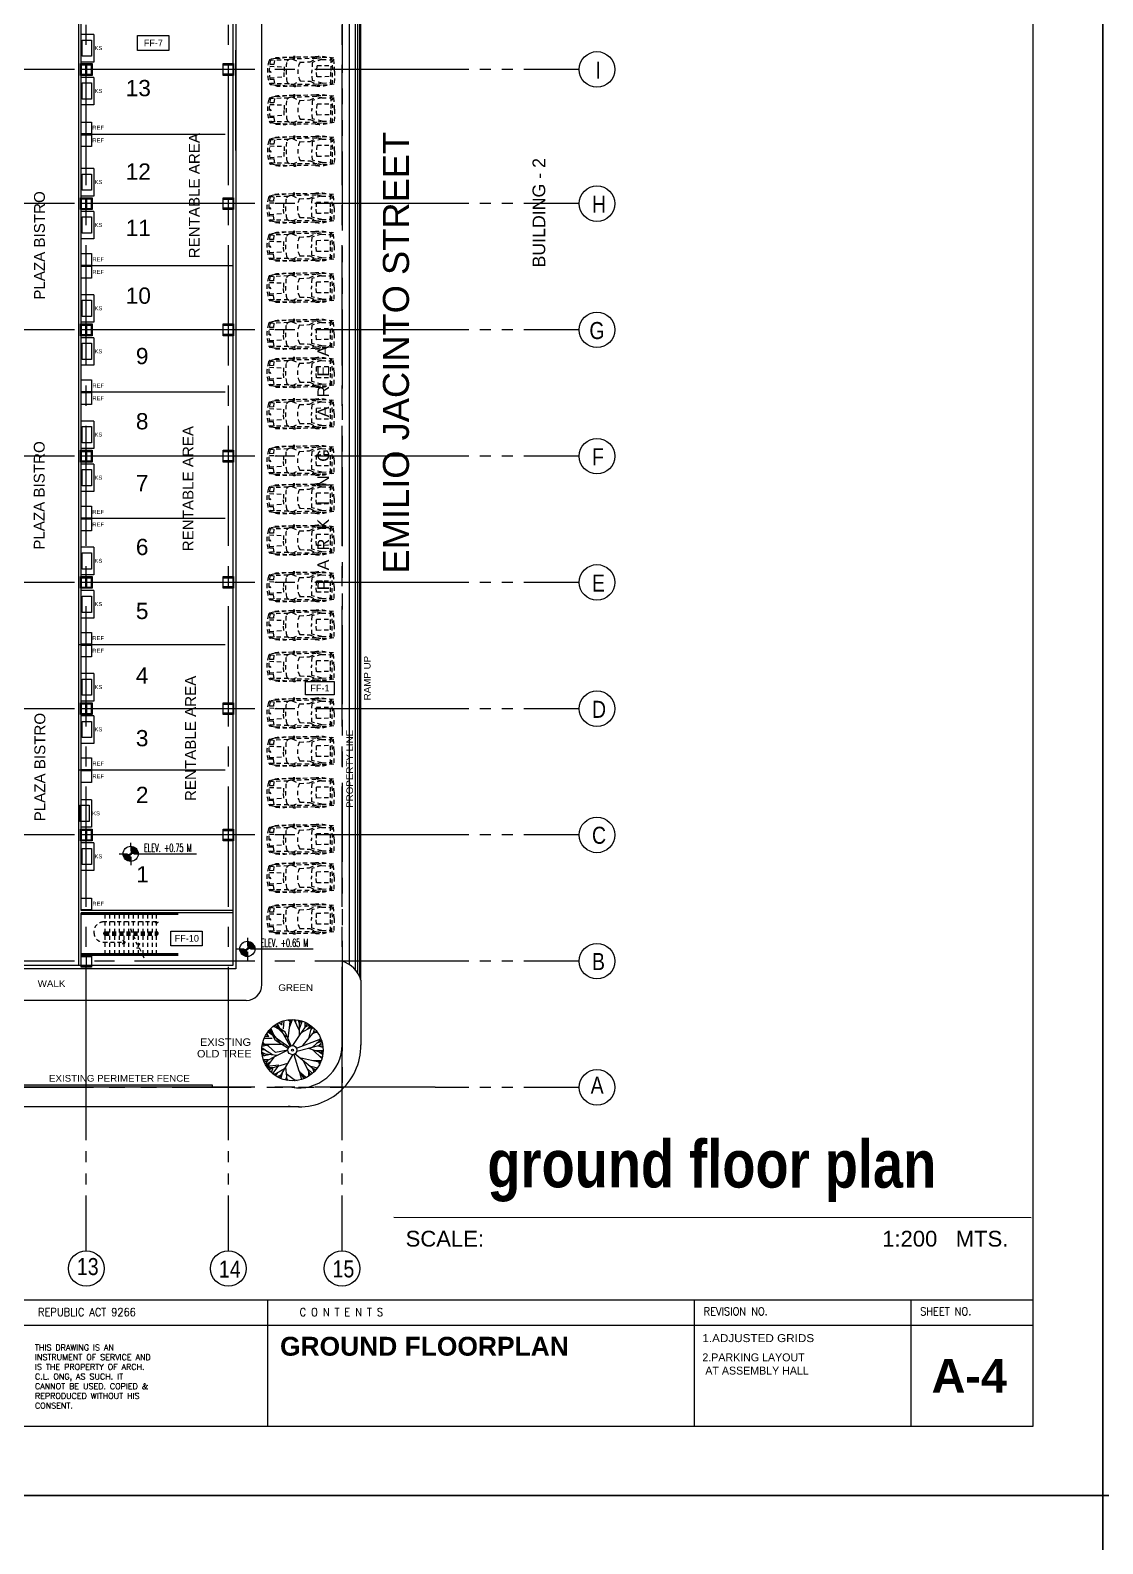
# Model space of a CAD drawing. Header units: millimetres. Extents: x 2148 to 2681, y 758 to 986.
# Drawn here: x 2342.67 to 2376.65, y 908.51 to 956.46 of the extents above; entities that cross this region are included whole.
import ezdxf
from ezdxf.enums import TextEntityAlignment as Align

# ---------------------------------------------------------------- set-up
doc = ezdxf.new("R2010")
doc.units = ezdxf.units.MM
for name, pattern in [('$0$HIDDEN', [0.375, 0.25, -0.125]), ('CENTER2', [28.575, 19.05, -3.175, 3.175, -3.175]), ('HIDDEN', [0.375, 0.25, -0.125]), ('PHANTOM2', [1.25, 0.625, -0.125, 0.125, -0.125, 0.125, -0.125]), ('PHANTOMX2', [5, 2.5, -0.5, 0.5, -0.5, 0.5, -0.5])]:
    doc.linetypes.add(name, pattern=pattern)
for name, color, linetype in [('3TX-TITLE', 3, 'Continuous'), ('4CO', 4, 'Continuous'), ('cladding', 2, 'Continuous'), ('COL-EX', 2, 'Continuous'), ('COL-IN', 2, 'Continuous'), ('COLUMN', 7, 'Continuous'), ('D', 1, 'Continuous'), ('DIM', 20, 'Continuous'), ('DR', 7, 'Continuous'), ('ELAYOUT', 4, 'Continuous'), ('grid', 241, 'PHANTOMX2'), ('HATCH', 8, 'Continuous'), ('Layer1', 5, 'Continuous'), ('p-boarder', 2, 'Continuous'), ('QUOTE', 2, 'Continuous'), ('S_GRID LINES', 252, 'Continuous'), ('TEXT', 6, 'Continuous'), ('TITLE', 3, 'Continuous'), ('wall', 4, 'Continuous')]:
    doc.layers.add(name, color=color, linetype=linetype)
doc.styles.add('100', font='SIMPLEX.shx', dxfattribs={"height": 0.25})
doc.styles.add('ARIAL', font='arial.ttf')
doc.styles.add('ARIALNW', font='ARIALN.TTF')
doc.styles.add('MMTX$0$ESMX$0$X-OPTA1D', font='x-opta1d')
doc.styles.add('ROMANT', font='romant__.ttf')
doc.styles.add('SANSSERIFBOLD', font='SASB____.pfb', dxfattribs={"height": 0.6})
doc.styles.add('SMOOTHER', font='simplex_.ttf')
doc.styles.add('SWISS', font='swissl.ttf')

# ---------------------------------------------------------------- blocks, each defined once
blk = doc.blocks.new('CAR-PL4')
at = {"layer": 'DR', "color": 8, "linetype": 'HIDDEN'}
for p, q in [((-1.127, -1.001), (-1.074, -0.615)), ((-1.106, -0.352), (-1.073, -0.343)), ((-1.084, -0.357), (-1.024, -0.06)), ((-1.074, -0.615), (-1.084, -0.357)), ((-0.972, -0.074), (-1.039, -0.108)), ((-0.991, -1.103), (-0.972, -0.074)), ((-0.973, -0.292), (-0.73, -0.253)), ((-0.73, -0.253), (-0.73, -0.034)), ((-0.637, -0.02), (-0.591, -0.835)), ((-0.591, -0.835), (-0.295, -0.833)), ((-0.34, -0.081), (-0.31, -0.024)), ((-0.307, -0.073), (-0.34, -0.081)), ((-0.019, -0.835), (-0.316, -0.833)), ((-0.303, -0.073), (-0.271, -0.081)), ((-0.271, -0.081), (-0.301, -0.024)), ((0.027, -0.02), (-0.019, -0.835)), ((0.12, -0.253), (0.119, -0.034)), ((0.362, -0.292), (0.12, -0.253)), ((0.361, -0.074), (0.428, -0.108)), ((0.381, -1.103), (0.361, -0.074)), ((0.473, -0.357), (0.413, -0.06)), ((0.495, -0.352), (0.462, -0.343)), ((0.463, -0.615), (0.473, -0.357)), ((0.516, -1.001), (0.463, -0.615)), ((-1.174, -1.393), (-1.024, -1.365)), ((-1.174, -1.485), (-1.174, -1.393)), ((-0.999, -1.426), (-1.174, -1.485)), ((-1.133, -1.81), (-1.13, -1.47)), ((-1.13, -1.385), (-1.127, -1.001)), ((-1.047, -2.715), (-1.033, -1.437)), ((-1.032, -1.366), (-1.03, -1.221)), ((-1.032, -1.337), (-0.843, -1.75)), ((0.421, -1.337), (0.232, -1.75)), ((0.388, -1.426), (0.563, -1.485)), ((0.563, -1.393), (0.414, -1.365)), ((0.421, -1.366), (0.42, -1.221)), ((0.436, -2.715), (0.422, -1.437)), ((0.519, -1.385), (0.516, -1.001)), ((0.522, -1.81), (0.52, -1.47)), ((0.563, -1.485), (0.563, -1.393)), ((-1.128, -2.637), (-1.133, -1.81)), ((-0.863, -2.33), (-1.041, -2.697)), ((-0.98, -3.015), (-0.828, -2.453)), ((-0.843, -1.75), (-0.863, -2.33)), ((-0.828, -2.453), (-0.302, -2.428)), ((0.217, -2.453), (-0.309, -2.428)), ((0.369, -3.015), (0.217, -2.453)), ((0.232, -1.75), (0.252, -2.33)), ((0.252, -2.33), (0.43, -2.697)), ((0.517, -2.637), (0.522, -1.81)), ((-1.094, -2.961), (-1.128, -2.637)), ((-1.102, -3.289), (-1.094, -2.961)), ((-1.059, -3.702), (-1.102, -3.289)), ((-0.98, -3.015), (-1.047, -2.715)), ((-0.98, -3.015), (-0.962, -3.514)), ((-0.618, -2.711), (-0.304, -2.7)), ((-0.616, -3.41), (-0.618, -2.711)), ((0.007, -2.711), (-0.306, -2.7)), ((0.005, -3.41), (0.007, -2.711)), ((0.369, -3.015), (0.351, -3.514)), ((0.369, -3.015), (0.436, -2.715)), ((0.448, -3.702), (0.491, -3.289)), ((0.483, -2.961), (0.517, -2.637)), ((0.491, -3.289), (0.483, -2.961)), ((-1.076, -3.594), (-0.301, -3.614)), ((-1.074, -3.597), (-1.032, -3.514)), ((-0.304, -3.733), (-1.059, -3.702)), ((-1.032, -3.514), (-0.302, -3.514)), ((0.465, -3.594), (-0.31, -3.614)), ((0.421, -3.514), (-0.309, -3.514)), ((-0.307, -3.733), (0.448, -3.702)), ((0.463, -3.597), (0.421, -3.514))]:
    blk.add_line(p, q, dxfattribs=at)
for centre, radius, start, end in [((-0.926, -0.08), 0.1, 99.10822, 168.69255), ((-0.305, -2.397), 2.416, 73.98812, 106.01188), ((-0.305, -1.881), 2.004, 71.47438, 108.52562), ((0.315, -0.08), 0.1, 11.30745, 80.89178), ((4.35, -0.819), 5.477, 175.08051, 181.8902), ((-4.96, -0.819), 5.477, 358.1098, 4.91949), ((-0.772, -1.237), 0.259, 103.92802, 176.49031), ((-0.305, -2.814), 1.192, 63.37543, 116.62457), ((-0.305, -4.704), 3.756, 81.90768, 98.09232), ((0.161, -1.237), 0.259, 3.50969, 76.07198), ((0.437, -2.887), 1.591, 170.80545, 194.64198), ((-1.048, -2.887), 1.591, 345.35802, 9.19455)]:
    blk.add_arc(centre, radius, start, end, dxfattribs=at)
blk = doc.blocks.new('A$C1DB67A09')
at = {"layer": 'D', "ltscale": 0.5}
blk.add_line((102.807, -77.28, 0), (102.807, -81.28, 0), dxfattribs=at)
at = {"layer": 'Defpoints', "ltscale": 0.5, "elevation": 0}
blk.add_lwpolyline([(7.292, -83.48), (108.892, -83.48), (108.892, -7.28), (7.292, -7.28)], close=True, dxfattribs=at)
at = {"layer": 'p-boarder', "ltscale": 0.5}
for p, q in [((82.433, -77.28, 0), (82.433, -81.28, 0)), ((95.948, -77.28, 0), (95.948, -81.28, 0)), ((65.105, -78.08, 0), (106.692, -78.08, 0))]:
    blk.add_line(p, q, dxfattribs=at)
at = {"layer": 'wall', "color": 16, "linetype": 'ByBlock', "ltscale": 1.5}
blk.add_line((9.492, -77.28, 0), (106.692, -77.28, 0), dxfattribs=at)
at = {"layer": 'wall', "color": 16, "linetype": 'ByBlock', "ltscale": 1.5, "elevation": 0}
blk.add_lwpolyline([(9.492, -81.28), (106.692, -81.28), (106.692, -9.48), (9.492, -9.48)], close=True, dxfattribs=at)
at = {"layer": 'TITLE', "style": 'SMOOTHER', "width": 0.9}
for s, p in [('REPUBLIC ACT 9266', (76.712, -77.667, 0)), ('C O N T E N T S', (84.77, -77.667, 0))]:
    blk.add_text(s, height=0.25344, dxfattribs=at).set_placement(p, align=Align.MIDDLE)
for s, height, p in [('REVISION NO.', 0.25344, (96.248, -77.769, 0)), ('SHEET NO.', 0.2534, (103.106, -77.769, 0))]:
    blk.add_text(s, height=height, dxfattribs=at).set_placement(p)
at = {"layer": 'TITLE', "insert": (75.065, -78.697, 0), "char_height": 0.184, "width": 4.10204, "attachment_point": 1, "style": 'SMOOTHER'}
blk.add_mtext('THIS DRAWING IS AN INSTRUMENT OF SERVICE AND IS THE PROPERTY OF ARCH. C.L. ONG, AS SUCH. IT CANNOT BE USED. COPIED & REPRODUCED WITHOUT HIS CONSENT.', dxfattribs=at)

msp = doc.modelspace()

# ---------------------------------------------------------------- hatches: boundary and pattern name
at = {"layer": 'COLUMN', "lineweight": -3, "ltscale": 0.05}
msp.add_hatch(color=2, dxfattribs=at).paths.add_polyline_path([(2348.4389769, 922.9776771), (2292.1726379, 922.9776771), (2292.1726379, 923.0526771), (2348.4389769, 923.0526771)])
at = {"layer": 'Layer1'}
for points in [[(2345.8541175, 930.1275176), (2345.8543548, 930.3683236), (2345.6141088, 930.3680363, 0.4142135624)], [(2345.8546275, 930.6080451), (2345.8543725, 930.3677813), (2346.0946362, 930.3675264, 0.4142135624)], [(2349.5507009, 927.1177985), (2349.5509381, 927.3586045), (2349.3106922, 927.3583172, 0.4142135624)], [(2349.5512109, 927.5983259), (2349.5509559, 927.3580622), (2349.7912196, 927.3578072, 0.4142135624)]]:
    msp.add_hatch(color=32, dxfattribs=at).paths.add_polyline_path(points)

# ---------------------------------------------------------------- linework, layer by layer
at = {"ltscale": 0.05}
msp.add_line((2353.1496173, 926.3673628), (2353.1496173, 961.5147097, 0), dxfattribs=at)
at = {"ltscale": 0.5}
for p, q in [((2347.3544157, 928.4971843, 0), (2344.2839505, 928.4971843, 0)), ((2347.3544157, 928.4721843, 0), (2344.2839507, 928.4721843, 0)), ((2347.3544157, 928.4471843, 0), (2344.283951, 928.4471843, 0)), ((2347.3544157, 927.1989047, 0), (2344.2839648, 927.1989047, 0)), ((2347.3544157, 927.1739047, 0), (2344.283965, 927.1739047, 0)), ((2347.3544157, 927.1489047, 0), (2344.2839653, 927.1489047, 0))]:
    msp.add_line(p, q, dxfattribs=at)
msp.add_line((2354.1957606, 918.8585597, 0), (2374.3839304, 918.8456507, 0))
at = {"ltscale": 0.5, "elevation": 0}
for points in [[(2346.0708849, 956.2914633), (2347.0632596, 956.2914633), (2347.0632596, 955.8217283), (2346.0708849, 955.8217283)], [(2347.1306425, 927.9235523), (2348.1230172, 927.9235523), (2348.1230172, 927.4538173), (2347.1306425, 927.4538173)]]:
    msp.add_lwpolyline(points, close=True, dxfattribs=at)
at = {"ltscale": 0.5}
msp.add_lwpolyline([(2351.3941613, 935.8341419), (2352.2963202, 935.8341419), (2352.2963202, 935.40711), (2351.3941613, 935.40711)], close=True, dxfattribs=at)
for centre in [(2360.6267985, 955.2203176, 0), (2360.6267985, 950.969311, 0), (2360.6267985, 946.969311, 0), (2360.6267985, 942.969311, 0), (2360.6267985, 938.969311, 0), (2360.6267985, 934.969311, 0), (2360.6267985, 930.969311, 0), (2360.6267985, 926.969311, 0), (2360.6267985, 922.9716771, 0), (2344.4489709, 917.2352149, 0), (2348.9489709, 917.2352149, 0), (2352.5496173, 917.2352149, 0)]:
    msp.add_circle(centre, 0.5634965)
at = {"layer": '3TX-TITLE', "linetype": 'PHANTOM2', "ltscale": 4}
msp.add_line((2352.5496173, 982.6150017, 0), (2352.5496173, 922.9776771, 0), dxfattribs=at)
at = {"layer": '3TX-TITLE', "linetype": 'PHANTOM2', "ltscale": 4, "elevation": 0}
msp.add_lwpolyline([(2292.1726379, 922.9776771), (2352.5496173, 922.9776771)], dxfattribs=at)
msp.add_lwpolyline([(2292.1726379, 922.9776771), (2352.5496173, 922.9776771)], dxfattribs=at)
at = {"layer": 'cladding', "elevation": 0}
for points in [[(2344.2614709, 955.406811), (2344.6364709, 955.406811), (2344.6364709, 955.031811), (2344.2614709, 955.031811)], [(2348.7864709, 955.406811), (2349.1114709, 955.406811), (2349.1114709, 955.031811), (2348.7864709, 955.031811)], [(2344.2614709, 951.156811), (2344.6364709, 951.156811), (2344.6364709, 950.781811), (2344.2614709, 950.781811)], [(2348.7864709, 951.156811), (2349.1114709, 951.156811), (2349.1114709, 950.781811), (2348.7864709, 950.781811)], [(2344.2614709, 947.156811), (2344.6364709, 947.156811), (2344.6364709, 946.781811), (2344.2614709, 946.781811)], [(2348.7864709, 947.156811), (2349.1114709, 947.156811), (2349.1114709, 946.781811), (2348.7864709, 946.781811)], [(2344.2614709, 943.156811), (2344.6364709, 943.156811), (2344.6364709, 942.781811), (2344.2614709, 942.781811)], [(2348.7864709, 943.156811), (2349.1114709, 943.156811), (2349.1114709, 942.781811), (2348.7864709, 942.781811)], [(2344.2614709, 939.156811), (2344.6364709, 939.156811), (2344.6364709, 938.781811), (2344.2614709, 938.781811)], [(2348.7864709, 939.156811), (2349.1114709, 939.156811), (2349.1114709, 938.781811), (2348.7864709, 938.781811)], [(2344.2614709, 935.156811), (2344.6364709, 935.156811), (2344.6364709, 934.781811), (2344.2614709, 934.781811)], [(2348.7864709, 935.156811), (2349.1114709, 935.156811), (2349.1114709, 934.781811), (2348.7864709, 934.781811)], [(2344.2614709, 931.156811), (2344.6364709, 931.156811), (2344.6364709, 930.781811), (2344.2614709, 930.781811)], [(2348.7864709, 931.156811), (2349.1114709, 931.156811), (2349.1114709, 930.781811), (2348.7864709, 930.781811)], [(2344.2864709, 927.156811), (2344.6114709, 927.156811), (2344.6114709, 926.781811), (2344.2864709, 926.781811)]]:
    msp.add_lwpolyline(points, close=True, dxfattribs=at)
at = {"layer": 'COL-EX', "elevation": 0}
for points in [[(2348.9564709, 955.364311), (2349.0989709, 955.364311), (2349.0989709, 955.394311), (2348.7989709, 955.394311), (2348.7989709, 955.364311), (2348.9414709, 955.364311), (2348.9414709, 955.074311), (2348.7989709, 955.074311), (2348.7989709, 955.044311), (2349.0989709, 955.044311), (2349.0989709, 955.074311), (2348.9564709, 955.074311)], [(2348.9564709, 951.114311), (2349.0989709, 951.114311), (2349.0989709, 951.144311), (2348.7989709, 951.144311), (2348.7989709, 951.114311), (2348.9414709, 951.114311), (2348.9414709, 950.824311), (2348.7989709, 950.824311), (2348.7989709, 950.794311), (2349.0989709, 950.794311), (2349.0989709, 950.824311), (2348.9564709, 950.824311)], [(2348.9564709, 947.114311), (2349.0989709, 947.114311), (2349.0989709, 947.144311), (2348.7989709, 947.144311), (2348.7989709, 947.114311), (2348.9414709, 947.114311), (2348.9414709, 946.824311), (2348.7989709, 946.824311), (2348.7989709, 946.794311), (2349.0989709, 946.794311), (2349.0989709, 946.824311), (2348.9564709, 946.824311)], [(2348.9564709, 943.114311), (2349.0989709, 943.114311), (2349.0989709, 943.144311), (2348.7989709, 943.144311), (2348.7989709, 943.114311), (2348.9414709, 943.114311), (2348.9414709, 942.824311), (2348.7989709, 942.824311), (2348.7989709, 942.794311), (2349.0989709, 942.794311), (2349.0989709, 942.824311), (2348.9564709, 942.824311)], [(2348.9564709, 939.114311), (2349.0989709, 939.114311), (2349.0989709, 939.144311), (2348.7989709, 939.144311), (2348.7989709, 939.114311), (2348.9414709, 939.114311), (2348.9414709, 938.824311), (2348.7989709, 938.824311), (2348.7989709, 938.794311), (2349.0989709, 938.794311), (2349.0989709, 938.824311), (2348.9564709, 938.824311)], [(2348.9564709, 935.114311), (2349.0989709, 935.114311), (2349.0989709, 935.144311), (2348.7989709, 935.144311), (2348.7989709, 935.114311), (2348.9414709, 935.114311), (2348.9414709, 934.824311), (2348.7989709, 934.824311), (2348.7989709, 934.794311), (2349.0989709, 934.794311), (2349.0989709, 934.824311), (2348.9564709, 934.824311)], [(2348.9564709, 931.114311), (2349.0989709, 931.114311), (2349.0989709, 931.144311), (2348.7989709, 931.144311), (2348.7989709, 931.114311), (2348.9414709, 931.114311), (2348.9414709, 930.824311), (2348.7989709, 930.824311), (2348.7989709, 930.794311), (2349.0989709, 930.794311), (2349.0989709, 930.824311), (2348.9564709, 930.824311)], [(2344.4564709, 927.114311), (2344.5989709, 927.114311), (2344.5989709, 927.144311), (2344.2989709, 927.144311), (2344.2989709, 927.114311), (2344.4414709, 927.114311), (2344.4414709, 926.824311), (2344.2989709, 926.824311), (2344.2989709, 926.794311), (2344.5989709, 926.794311), (2344.5989709, 926.824311), (2344.4564709, 926.824311)]]:
    msp.add_lwpolyline(points, close=True, dxfattribs=at)
at = {"layer": 'COL-IN'}
for p, q in [((2344.2739709, 955.394311), (2344.6239709, 955.394311)), ((2344.2739709, 955.044311), (2344.2739709, 955.394311)), ((2344.2739709, 955.369311), (2344.6239709, 955.369311)), ((2344.2989709, 955.069311), (2344.2989709, 955.369311)), ((2344.4364709, 955.069311), (2344.4364709, 955.369311)), ((2344.4614709, 955.069311), (2344.4614709, 955.369311)), ((2344.5989709, 955.369311), (2344.5989709, 955.069311)), ((2344.6239709, 955.394311), (2344.6239709, 955.044311)), ((2344.2739709, 955.069311), (2344.6239709, 955.069311)), ((2344.6239709, 955.044311), (2344.2739709, 955.044311)), ((2344.2739709, 951.144311), (2344.6239709, 951.144311)), ((2344.2739709, 950.794311), (2344.2739709, 951.144311)), ((2344.2739709, 951.119311), (2344.6239709, 951.119311)), ((2344.2739709, 950.819311), (2344.6239709, 950.819311)), ((2344.6239709, 950.794311), (2344.2739709, 950.794311)), ((2344.2989709, 950.819311), (2344.2989709, 951.119311)), ((2344.4364709, 950.819311), (2344.4364709, 951.119311)), ((2344.4614709, 950.819311), (2344.4614709, 951.119311)), ((2344.5989709, 951.119311), (2344.5989709, 950.819311)), ((2344.6239709, 951.144311), (2344.6239709, 950.794311)), ((2344.2739709, 947.144311), (2344.6239709, 947.144311)), ((2344.2739709, 946.794311), (2344.2739709, 947.144311)), ((2344.2739709, 947.119311), (2344.6239709, 947.119311)), ((2344.2989709, 946.819311), (2344.2989709, 947.119311)), ((2344.4364709, 946.819311), (2344.4364709, 947.119311)), ((2344.4614709, 946.819311), (2344.4614709, 947.119311)), ((2344.5989709, 947.119311), (2344.5989709, 946.819311)), ((2344.6239709, 947.144311), (2344.6239709, 946.794311)), ((2344.2739709, 946.819311), (2344.6239709, 946.819311)), ((2344.6239709, 946.794311), (2344.2739709, 946.794311)), ((2344.2739709, 943.144311), (2344.6239709, 943.144311)), ((2344.2739709, 942.794311), (2344.2739709, 943.144311)), ((2344.2739709, 943.119311), (2344.6239709, 943.119311)), ((2344.2989709, 942.819311), (2344.2989709, 943.119311)), ((2344.4364709, 942.819311), (2344.4364709, 943.119311)), ((2344.4614709, 942.819311), (2344.4614709, 943.119311)), ((2344.5989709, 943.119311), (2344.5989709, 942.819311)), ((2344.6239709, 943.144311), (2344.6239709, 942.794311)), ((2344.2739709, 942.819311), (2344.6239709, 942.819311)), ((2344.6239709, 942.794311), (2344.2739709, 942.794311)), ((2344.2739709, 939.144311), (2344.6239709, 939.144311)), ((2344.2739709, 938.794311), (2344.2739709, 939.144311)), ((2344.2739709, 939.119311), (2344.6239709, 939.119311)), ((2344.2739709, 938.819311), (2344.6239709, 938.819311)), ((2344.6239709, 938.794311), (2344.2739709, 938.794311)), ((2344.2989709, 938.819311), (2344.2989709, 939.119311)), ((2344.4364709, 938.819311), (2344.4364709, 939.119311)), ((2344.4614709, 938.819311), (2344.4614709, 939.119311)), ((2344.5989709, 939.119311), (2344.5989709, 938.819311)), ((2344.6239709, 939.144311), (2344.6239709, 938.794311)), ((2344.2739709, 935.144311), (2344.6239709, 935.144311)), ((2344.2739709, 934.794311), (2344.2739709, 935.144311)), ((2344.2739709, 935.119311), (2344.6239709, 935.119311)), ((2344.2989709, 934.819311), (2344.2989709, 935.119311)), ((2344.4364709, 934.819311), (2344.4364709, 935.119311)), ((2344.4614709, 934.819311), (2344.4614709, 935.119311)), ((2344.5989709, 935.119311), (2344.5989709, 934.819311)), ((2344.6239709, 935.144311), (2344.6239709, 934.794311)), ((2344.2739709, 934.819311), (2344.6239709, 934.819311)), ((2344.6239709, 934.794311), (2344.2739709, 934.794311)), ((2344.2739709, 931.144311), (2344.6239709, 931.144311)), ((2344.2739709, 930.794311), (2344.2739709, 931.144311)), ((2344.2739709, 931.119311), (2344.6239709, 931.119311)), ((2344.2989709, 930.819311), (2344.2989709, 931.119311)), ((2344.4364709, 930.819311), (2344.4364709, 931.119311)), ((2344.4614709, 930.819311), (2344.4614709, 931.119311)), ((2344.5989709, 931.119311), (2344.5989709, 930.819311)), ((2344.6239709, 931.144311), (2344.6239709, 930.794311)), ((2344.2739709, 930.819311), (2344.6239709, 930.819311)), ((2344.6239709, 930.794311), (2344.2739709, 930.794311))]:
    msp.add_line(p, q, dxfattribs=at)
at = {"layer": 'COLUMN', "color": 2, "lineweight": -3, "ltscale": 0.05}
msp.add_lwpolyline([(2348.4389769, 922.9776771), (2292.1726379, 922.9776771), (2292.1726379, 923.0526771), (2348.4389769, 923.0526771)], close=True, dxfattribs=at)
at = {"layer": 'D', "ltscale": 0.5}
for p, q in [((2344.2089689, 926.8276861, 0), (2344.2085965, 960.656811, 0)), ((2344.2839496, 928.5721843, 0), (2344.2836006, 960.281811, 0)), ((2348.848657, 955.2203176, 0), (2344.2836563, 955.2203176, 0)), ((2348.848657, 953.1598074, 0), (2344.283679, 953.1598074, 0)), ((2348.654165, 950.969311), (2344.2837031, 950.969311, 0)), ((2349.103459, 948.9942443, 0), (2344.2837248, 948.9942443, 0)), ((2348.848657, 946.969311), (2344.2837471, 946.969311, 0)), ((2348.848657, 944.9927281, 0), (2344.2837689, 944.9927281, 0)), ((2348.848657, 942.969311), (2344.2837912, 942.969311, 0)), ((2348.848657, 940.9927281, 0), (2344.2838129, 940.9927281, 0)), ((2348.848657, 938.969311), (2344.2838352, 938.969311, 0)), ((2348.848657, 936.9927281, 0), (2344.208857, 936.9927281, 0)), ((2348.848657, 934.969311), (2344.2838792, 934.969311, 0)), ((2348.848657, 933.0186118, 0), (2344.2089007, 933.0186118, 0)), ((2348.848657, 930.969311), (2344.2839233, 930.969311, 0)), ((2349.0886629, 928.5721843, 0), (2344.2839496, 928.5721843, 0)), ((2344.2839689, 926.8276861, 0), (2344.2839505, 928.4971843, 0)), ((2349.0886629, 928.4971843, 0), (2344.2839505, 928.4971843, 0)), ((2352.5496173, 926.969311), (2352.5496173, 924.3087217, 0)), ((2353.1496173, 926.3673628), (2353.1496173, 924.3078514)), ((2351.118607, 924.1177585), (2351.4878159, 924.2096775)), ((2351.1932041, 922.3566318, 0), (2292.0744724, 922.3566318, 0))]:
    msp.add_line(p, q, dxfattribs=at)
at = {"layer": 'D', "color": 8, "ltscale": 0.5}
for p, q in [((2350.5083554, 924.858105), (2350.3681756, 924.9052404)), ((2350.6075872, 924.7852965), (2350.3764244, 924.9118543)), ((2350.3764244, 924.9118543), (2350.5610457, 924.8107772)), ((2350.645505, 924.7475495), (2350.4363637, 924.9557488)), ((2350.4725944, 924.8949042), (2350.4477907, 924.9633456)), ((2350.784609, 924.5738323), (2350.4479635, 924.92025)), ((2350.5837297, 924.7805428), (2350.4915082, 924.9903393)), ((2350.6075872, 924.7852965), (2350.5035195, 924.9972092)), ((2350.6510022, 924.9394439), (2350.5492301, 925.0213426)), ((2350.6395261, 924.9486791), (2350.6588451, 925.0674033)), ((2350.6908193, 924.8304854), (2350.7168099, 925.0856618)), ((2350.9069125, 925.0502036), (2350.8327604, 925.1106972)), ((2350.833812, 924.4391894), (2350.9152266, 925.1196971)), ((2350.8847433, 924.8649008), (2350.9835826, 925.121795)), ((2350.9004476, 924.9961662), (2350.9407253, 925.121044)), ((2351.2031058, 924.7588329), (2351.0323757, 925.1203436)), ((2351.0839029, 925.0112378), (2351.0451676, 925.0932576)), ((2351.0839029, 925.0112378), (2351.083925, 925.11613)), ((2351.205239, 924.9832173), (2351.1674871, 925.0929147)), ((2351.201717, 924.6127457), (2351.2063001, 925.0948358)), ((2351.201717, 924.6127457), (2351.4625076, 924.9928105)), ((2351.203711, 924.8224955), (2351.2851731, 925.0555642)), ((2351.2619673, 924.9891709), (2351.2385066, 925.0864921)), ((2351.250237, 925.0378315), (2351.2629432, 925.0793655)), ((2351.2676123, 924.7087786), (2351.5704376, 924.87792)), ((2351.3798604, 924.8723641), (2351.3849854, 925.0328351)), ((2351.383139, 924.9750208), (2351.4215289, 925.0150668)), ((2351.3928994, 924.8913666), (2351.5265156, 924.9526321)), ((2351.4367882, 924.8032708), (2351.5565204, 924.9312799)), ((2351.5014849, 924.5224508), (2351.5905922, 924.9048533)), ((2351.5308124, 924.8557875), (2351.5774615, 924.915326)), ((2351.5679261, 924.807582), (2351.5492755, 924.9365938)), ((2350.0957984, 924.3312412), (2350.0446417, 924.4121177)), ((2350.3398636, 924.5194022), (2350.0834124, 924.5242254)), ((2350.2286804, 924.5845101), (2350.1084957, 924.5795798)), ((2350.2364714, 924.5720086), (2350.1673792, 924.6828744)), ((2350.3947152, 924.5966092), (2350.1968243, 924.7253581)), ((2350.4022979, 924.6197237), (2350.2050862, 924.7364581)), ((2350.3021015, 924.7437812), (2350.2371317, 924.7766198)), ((2350.4276386, 924.5544351), (2350.246045, 924.7870525)), ((2350.583405, 924.3954874), (2350.279895, 924.771276)), ((2350.3947152, 924.5966092), (2350.2968161, 924.8412903)), ((2350.2968161, 924.8412903), (2350.3750046, 924.6458724)), ((2350.3343426, 924.7038621), (2350.3043722, 924.8486858)), ((2350.8665631, 924.2407225), (2350.4276386, 924.5544351)), ((2350.904271, 924.2741464), (2350.645505, 924.7475495)), ((2350.9931264, 924.2945409), (2351.201717, 924.6127457)), ((2351.3101846, 924.2946172), (2351.6927851, 924.7502844)), ((2351.5308124, 924.8557875), (2351.6314226, 924.8697822)), ((2351.5679261, 924.807582), (2351.6361307, 924.8654772)), ((2351.6002129, 924.2401969), (2351.8597984, 924.4702564)), ((2351.6453838, 924.6938306), (2351.677746, 924.8248014)), ((2351.6453838, 924.6938306), (2351.7539099, 924.7355232)), ((2351.6996468, 924.7146769), (2351.7393832, 924.7543174)), ((2351.7192204, 924.7221965), (2351.7639352, 924.721976)), ((2351.7452325, 924.3687216), (2351.9055782, 924.4395126)), ((2351.813914, 924.2982238), (2351.9158347, 924.4041431)), ((2351.8258311, 924.4401527), (2351.8722381, 924.5305112)), ((2351.8258311, 924.4401527), (2351.8974272, 924.464545)), ((2350.1132405, 924.1508536), (2350.0091038, 924.1634206)), ((2350.3495144, 924.0022191), (2350.0111075, 924.2151031)), ((2350.2824224, 924.3310105), (2350.0155227, 924.2637176)), ((2350.4947123, 923.9860647), (2350.0155568, 924.0393744)), ((2350.1137768, 923.9714279), (2350.0199748, 924.0063993)), ((2350.1502212, 924.3311739), (2350.0214119, 924.306175)), ((2350.1264958, 924.0270316), (2350.0221223, 924.0776763)), ((2350.0668758, 923.9889136), (2350.024117, 923.981284)), ((2350.7111694, 924.3304803), (2350.0258094, 924.3313278)), ((2350.1132405, 924.1508536), (2350.0364625, 924.1991528)), ((2350.2862392, 924.0092589), (2350.0450783, 923.9563583)), ((2350.4947123, 923.9860647), (2350.086095, 923.772774)), ((2350.3914648, 923.9321715), (2350.1872015, 923.6518351)), ((2350.8356517, 924.1549571), (2350.4947123, 923.9860647)), ((2351.0260434, 924.0160399), (2351.1773665, 923.4981871)), ((2351.20259, 923.9196396), (2351.8718515, 923.7719639)), ((2351.4878159, 924.2096775), (2351.9326439, 924.3304628)), ((2351.4878159, 924.2096775), (2351.944421, 924.0549402)), ((2351.6261804, 924.1627876), (2351.9111148, 923.8823393)), ((2351.6864777, 924.1423537), (2351.9333725, 924.1423537)), ((2351.7916734, 924.2921847), (2351.944849, 924.2440759)), ((2351.8251201, 923.9669801), (2351.8897662, 923.9033518)), ((2351.8251201, 923.9669801), (2351.9241456, 923.9323922)), ((2351.8387032, 924.0907665), (2351.9298013, 924.0189346)), ((2351.8630407, 924.1423537), (2351.947171, 924.0880961)), ((2351.8896631, 924.2614085), (2351.9401331, 924.2844356)), ((2351.9051058, 924.1152249), (2351.9485063, 924.1135156)), ((2350.21559, 923.840368), (2350.0556638, 923.8545395)), ((2350.1132818, 923.8494338), (2350.0689177, 923.8161276)), ((2350.1951599, 923.8297038), (2350.1183008, 923.7044065)), ((2350.2573324, 923.6458866), (2350.1314916, 923.6798863)), ((2350.2773514, 923.7755592), (2350.1358976, 923.6720559)), ((2350.2139297, 923.6885177), (2350.1492228, 923.6493514)), ((2350.5483768, 923.6776266), (2350.1580439, 923.6350587)), ((2350.2139297, 923.6885177), (2350.1879611, 923.5903143)), ((2350.2573324, 923.6458866), (2350.1916699, 923.5851235)), ((2350.3609652, 923.5553365), (2350.2270571, 923.5389272)), ((2350.333757, 923.5039677), (2350.289634, 923.4692761)), ((2350.3609652, 923.5553365), (2350.3065489, 923.4525988)), ((2350.3239426, 923.4854381), (2350.3187949, 923.4410201)), ((2351.1773665, 923.4981871), (2351.3370411, 923.2500115)), ((2351.2063159, 923.4531923), (2351.4049934, 923.2800438)), ((2351.2063159, 923.4531923), (2351.2625614, 923.2239031)), ((2351.3134585, 923.828767), (2351.5294018, 923.3966745)), ((2351.4423138, 923.5709336), (2351.6099335, 923.414655)), ((2351.4906631, 923.474189), (2351.488907, 923.3263071)), ((2351.5247934, 923.6555479), (2351.7742553, 923.5958885)), ((2351.6145127, 923.58201), (2351.6582458, 923.458915)), ((2351.6194442, 923.5681295), (2351.7378941, 923.547194)), ((2351.6212661, 923.8272568), (2351.8963857, 923.8357998)), ((2351.7503621, 923.7987712), (2351.8815362, 923.7955903)), ((2351.8035064, 923.7870446), (2351.8361462, 923.6970854)), ((2350.5911525, 923.3457475), (2350.4958774, 923.3105207)), ((2351.0487929, 923.1940176), (2351.0394679, 923.1834575)), ((2351.0480743, 923.2038996), (2351.0495116, 923.1841355)), ((2351.0487929, 923.1940176), (2351.0568185, 923.1846947)), ((2351.4049934, 923.2800438), (2351.2463169, 923.4183312)), ((2351.5136022, 923.4282888), (2351.570027, 923.3822922))]:
    msp.add_line(p, q, dxfattribs=at)
at = {"layer": 'D', "ltscale": 0.5, "elevation": 0}
for points in [[(2344.3218879, 956.1492033), (2344.6167067, 956.1492033), (2344.6167067, 955.6353), (2344.3218879, 955.6353)], [(2344.3219029, 954.7933242), (2344.6167216, 954.7933242), (2344.6167216, 954.2794209), (2344.3219029, 954.2794209)], [(2344.2836738, 953.5533949), (2344.6171813, 953.5533949), (2344.6171813, 953.1765342), (2344.2836738, 953.1765342)], [(2344.2836738, 953.1528839), (2344.6171813, 953.1528839), (2344.6171813, 952.7760232), (2344.2836738, 952.7760232)], [(2344.3218879, 951.9066173), (2344.6167067, 951.9066173), (2344.6167067, 951.3927139), (2344.3218879, 951.3927139)], [(2344.3219496, 950.5482818), (2344.6167683, 950.5482818), (2344.6167683, 950.0343785), (2344.3219496, 950.0343785)], [(2344.2837197, 949.3863232), (2344.6172272, 949.3863232), (2344.6172272, 949.0094626), (2344.2837197, 949.0094626)], [(2344.2837197, 948.9858123), (2344.6172272, 948.9858123), (2344.6172272, 948.6089516), (2344.2837197, 948.6089516)], [(2344.3219786, 947.9082422), (2344.6167974, 947.9082422), (2344.6167974, 947.3943389), (2344.3219786, 947.3943389)], [(2344.3219937, 946.5439119), (2344.6168124, 946.5439119), (2344.6168124, 946.0300086), (2344.3219937, 946.0300086)], [(2344.2837638, 945.384807), (2344.6172712, 945.384807), (2344.6172712, 945.0079463), (2344.2837638, 945.0079463)], [(2344.2837638, 944.984296), (2344.6172712, 944.984296), (2344.6172712, 944.6074354), (2344.2837638, 944.6074354)], [(2344.3220227, 943.9066173), (2344.6168414, 943.9066173), (2344.6168414, 943.3927139), (2344.3220227, 943.3927139)], [(2344.3220377, 942.5434484), (2344.6168564, 942.5434484), (2344.6168564, 942.0295451), (2344.3220377, 942.0295451)], [(2344.2836235, 941.384807), (2344.6171309, 941.384807), (2344.6171309, 941.0079463), (2344.2836235, 941.0079463)], [(2344.2836235, 940.984296), (2344.6171309, 940.984296), (2344.6171309, 940.6074354), (2344.2836235, 940.6074354)], [(2344.3220667, 939.9066173), (2344.6168855, 939.9066173), (2344.6168855, 939.3927139), (2344.3220667, 939.3927139)], [(2344.3220818, 938.5346585), (2344.6169006, 938.5346585), (2344.6169006, 938.0207552), (2344.3220818, 938.0207552)], [(2344.2836235, 937.384807), (2344.6171309, 937.384807), (2344.6171309, 937.0079463), (2344.2836235, 937.0079463)], [(2344.2836235, 936.984296), (2344.6171309, 936.984296), (2344.6171309, 936.6074354), (2344.2836235, 936.6074354)], [(2344.3218879, 935.9066173), (2344.6167067, 935.9066173), (2344.6167067, 935.3927139), (2344.3218879, 935.3927139)], [(2344.3221255, 934.5663213), (2344.6169443, 934.5663213), (2344.6169443, 934.052418), (2344.3221255, 934.052418)], [(2344.2838956, 933.4106907), (2344.617403, 933.4106907), (2344.617403, 933.0338301), (2344.2838956, 933.0338301)], [(2344.2838956, 933.0101798), (2344.617403, 933.0101798), (2344.617403, 932.6333191), (2344.2838956, 932.6333191)], [(2344.2468912, 931.9082422), (2344.5417099, 931.9082422), (2344.5417099, 931.3943389), (2344.2468912, 931.3943389)], [(2344.3221698, 930.5433185), (2344.6169885, 930.5433185), (2344.6169885, 930.0294152), (2344.3221698, 930.0294152)], [(2344.2839445, 928.9694912), (2344.6174519, 928.9694912), (2344.6174519, 928.5926305), (2344.2839445, 928.5926305)]]:
    msp.add_lwpolyline(points, close=True, dxfattribs=at)
at = {"layer": 'D', "color": 8, "ltscale": 0.5}
for points in [[(2350.9441764, 924.2908985), (2350.7446498, 924.7208236), (2350.417448, 924.9426505)], [(2350.8451427, 924.2031161), (2350.4422721, 924.4527993), (2350.2613188, 924.8042594)], [(2351.1068217, 924.2172658), (2351.8801078, 924.5113938)], [(2350.8356145, 924.1516927), (2350.4436924, 924.0815217), (2350.2225822, 924.2812915), (2350.0343965, 924.3720739)], [(2351.06225, 924.0346683), (2351.7048846, 923.5079374)], [(2350.3495203, 923.5890812), (2350.1809782, 923.6002877)], [(2350.8187324, 923.7256808), (2350.217629, 923.5506843)], [(2350.3084919, 923.5771368), (2350.2424237, 923.5205354)], [(2350.5181807, 923.6381826), (2350.3495203, 923.4136611)], [(2350.7225321, 923.5562759), (2350.4053514, 923.3694659)], [(2350.759179, 923.6208096), (2350.8004973, 923.1981712)], [(2350.3754836, 923.392278), (2350.4923424, 923.420701), (2350.4414252, 923.3442428)], [(2350.4609818, 923.4022305), (2350.3754836, 923.392278)], [(2350.6101278, 923.3583362), (2350.4956034, 923.3106781)], [(2350.6547988, 923.437), (2350.6073188, 923.2556663)], [(2350.7711514, 923.2329201), (2350.7357345, 923.2126137)], [(2350.7906662, 923.2987324), (2350.7631487, 923.2059318)], [(2350.7798382, 923.4094904), (2351.071452, 923.1859817)], [(2350.7934844, 923.2699058), (2350.8357424, 923.1922377)], [(2351.0234427, 923.2227786), (2351.1318905, 923.1936806)]]:
    msp.add_lwpolyline(points, dxfattribs=at)
at = {"layer": 'D', "ltscale": 0.5}
msp.add_lwpolyline([(2350.9791453, 924.0081619), (2350.5630108, 923.275365)], dxfattribs=at)
for radius in [0.9701125, 0.1435308, 0.0340223]:
    msp.add_circle((2350.9791453, 924.1516927), radius, dxfattribs=at)
for centre, radius, start, end in [((2352.3002695, 926.120767), 0.8844214, 16.18989084, 73.62437669), ((2351.1932041, 924.313052, 0), 1.9564202, 259.89396095, 0.18291374), ((2351.1932041, 924.313052, 0), 1.3564202, 259.89396095, 0.18291374)]:
    msp.add_arc(centre, radius, start, end, dxfattribs=at)
at = {"layer": 'Defpoints', "ltscale": 0.5, "elevation": 0}
for points in [[(2275.0500187, 910.0388045), (2376.6500187, 910.0388045), (2376.6500187, 986.2388045), (2275.0500187, 986.2388045)], [(2376.6500187, 910.0388045), (2478.2500187, 910.0388045), (2478.2500187, 986.2388045), (2376.6500187, 986.2388045)]]:
    msp.add_lwpolyline(points, close=True, dxfattribs=at)
at = {"layer": 'DR', "ltscale": 10}
for p, q in [((2350.0130311, 926.2276861), (2350.0130311, 961.1316193, 0)), ((2349.1889769, 960.4234355), (2349.1889769, 926.7276861)), ((2349.0886629, 960.281811, 0), (2349.0886629, 926.8276861, 0)), ((2344.6887, 956.3242398, 0), (2344.2836442, 956.3242353)), ((2344.6887, 956.3242398, 0), (2344.6887, 955.451897, 0)), ((2344.6887, 955.451897, 0), (2344.2836538, 955.451897)), ((2344.6887149, 954.9683607, 0), (2344.2836591, 954.9683562)), ((2344.6887149, 954.9683607, 0), (2344.6887149, 954.0960179, 0)), ((2344.6887149, 954.0960179, 0), (2344.2836687, 954.0960179)), ((2344.6887, 952.0816537, 0), (2344.2836442, 952.0816493)), ((2344.6887, 952.0816537, 0), (2344.6887, 951.209311, 0)), ((2344.6887, 951.209311, 0), (2344.2836538, 951.209311)), ((2344.6887617, 950.7233183), (2344.2837058, 950.7233138)), ((2344.6887617, 950.7233183), (2344.6887617, 949.8509755)), ((2344.6887617, 949.8509755), (2344.2837154, 949.8509755)), ((2344.6887907, 948.0832787), (2344.2837349, 948.0832742, 0)), ((2344.6887907, 948.0832787), (2344.6887907, 947.2109359)), ((2344.6887907, 947.2109359), (2344.2837445, 947.2109359, 0)), ((2344.6888058, 946.7189484), (2344.2837499, 946.718944, 0)), ((2344.6888058, 946.7189484), (2344.6888058, 945.8466056)), ((2344.6888058, 945.8466056), (2344.2837595, 945.8466056, 0)), ((2344.6888348, 944.0816537), (2344.2837789, 944.0816493, 0)), ((2344.6888348, 944.0816537), (2344.6888348, 943.209311)), ((2344.6888348, 943.209311), (2344.2837885, 943.209311, 0)), ((2344.6888498, 942.7184849), (2344.2837939, 942.7184804, 0)), ((2344.6888498, 942.7184849), (2344.6888498, 941.8461421)), ((2344.6888498, 941.8461421), (2344.2838035, 941.8461421, 0)), ((2344.6888788, 940.0816537), (2344.283823, 940.0816493, 0)), ((2344.6888788, 940.0816537), (2344.6888788, 939.209311)), ((2344.6888788, 939.209311), (2344.2838326, 939.209311, 0)), ((2344.6888939, 938.709695, 0), (2344.2838381, 938.7096906, 0)), ((2344.6888939, 938.709695, 0), (2344.6888939, 937.8373522, 0)), ((2344.6888939, 937.8373522, 0), (2344.2838477, 937.8373522, 0)), ((2344.6887, 936.0816537, 0), (2344.2836442, 936.0816493)), ((2344.6887, 936.0816537, 0), (2344.6887, 935.209311, 0)), ((2344.6887, 935.209311, 0), (2344.2836538, 935.209311)), ((2344.6889376, 934.7413578, 0), (2344.2838817, 934.7413533, 0)), ((2344.6889376, 934.7413578, 0), (2344.6889376, 933.869015, 0)), ((2344.6889376, 933.869015, 0), (2344.2838913, 933.869015, 0)), ((2344.6137033, 932.0832787, 0), (2344.283911, 932.083275)), ((2344.6137033, 932.0832787, 0), (2344.6137033, 931.2109359, 0)), ((2344.6137033, 931.2109359, 0), (2344.2839206, 931.2109359)), ((2344.6889819, 930.718355, 0), (2344.283926, 930.7183505, 0)), ((2344.6889819, 930.718355, 0), (2344.6889819, 929.8460122, 0)), ((2344.6889819, 929.8460122, 0), (2344.2839356, 929.8460122, 0)), ((2349.0886629, 926.8276861, 0), (2321.9489709, 926.8276861)), ((2349.1889769, 926.7276861), (2321.9489709, 926.7276861))]:
    msp.add_line(p, q, dxfattribs=at)
at = {"layer": 'DR', "linetype": '$0$HIDDEN', "ltscale": 0.5}
for p, q in [((2345.0478874, 927.1989047, 0), (2345.0478874, 928.4721843, 0)), ((2345.1978874, 927.1989047, 0), (2345.1978874, 928.4721843, 0)), ((2345.3478874, 927.1989047, 0), (2345.3478874, 928.4721843, 0)), ((2345.4978874, 927.1989047, 0), (2345.4978874, 928.4721843, 0)), ((2345.6478874, 927.1989047, 0), (2345.6478874, 928.4721843, 0)), ((2345.7978874, 927.1989047, 0), (2345.7978874, 928.4721843, 0)), ((2345.9478874, 927.1989047, 0), (2345.9478874, 928.4721843, 0)), ((2346.0978874, 927.1989047, 0), (2346.0978874, 928.4721843, 0)), ((2346.2478874, 927.1989047, 0), (2346.2478874, 928.4721843, 0)), ((2346.3978874, 927.1989047, 0), (2346.3978874, 928.4721843, 0)), ((2346.5478874, 927.1989047, 0), (2346.5478874, 928.4721843, 0)), ((2346.6763186, 927.1989047, 0), (2346.6763186, 928.4721843, 0)), ((2345.0478874, 927.8989797, 0), (2346.6763186, 927.8989797, 0)), ((2345.0478874, 927.8739797, 0), (2346.6763186, 927.8739797, 0)), ((2345.0478874, 927.8489797, 0), (2346.6763186, 927.8489797, 0)), ((2345.0478874, 927.8239797, 0), (2346.6763186, 927.8239797, 0)), ((2345.0478874, 927.7989797, 0), (2346.6763186, 927.7989797, 0))]:
    msp.add_line(p, q, dxfattribs=at)
at = {"layer": 'DR', "color": 8, "ltscale": 10}
msp.add_line((2349.5130311, 925.7276861), (2295.9444791, 925.7276861), dxfattribs=at)
at = {"layer": 'DR', "linetype": '$0$HIDDEN', "ltscale": 10}
for centre, radius, start, end in [((2345.0478874, 927.8489797, 0), 0.05, 90, 270), ((2345.0478874, 927.8489797, 0), 0.025, 90, 270), ((2346.6763186, 927.8489797, 0), 0.05, 270, 90), ((2346.6763186, 927.8489797, 0), 0.025, 270, 90)]:
    msp.add_arc(centre, radius, start, end, dxfattribs=at)
at = {"layer": 'DR', "ltscale": 10}
msp.add_arc((2349.5130311, 926.2276861, 0), 0.5, 270, 0, dxfattribs=at)
at = {"layer": 'ELAYOUT', "ltscale": 10}
for p, q in [((2349.1886629, 952.6504156, 0), (2349.1886629, 955.8286987, 0)), ((2349.1886629, 955.8286987, 0), (2349.1886629, 952.6504156, 0)), ((2349.1886629, 955.8286987, 0), (2349.1886629, 952.6504156, 0))]:
    msp.add_line(p, q, dxfattribs=at)
at = {"layer": 'ELAYOUT', "linetype": 'ByBlock', "ltscale": 0.5}
for p, q in [((2349.1886629, 955.5004156, 0), (2349.1889769, 955.5004156, 0)), ((2349.1886629, 955.5004156, 0), (2349.1889769, 955.5004156, 0)), ((2349.1889769, 955.5004156, 0), (2349.1889769, 955.4004156, 0)), ((2349.1889769, 955.4603176, 0), (2349.1889769, 955.4004156, 0))]:
    msp.add_line(p, q, dxfattribs=at)
at = {"layer": 'grid', "ltscale": 0.7}
for p, q in [((2360.0636174, 955.2203176), (2355.5030932, 955.2203176)), ((2360.0636174, 950.969311), (2355.5030932, 950.969311)), ((2360.0636174, 946.969311), (2355.5030932, 946.969311)), ((2360.0636174, 942.969311, 0), (2355.5030932, 942.969311, 0)), ((2360.0636174, 938.969311, 0), (2355.5030932, 938.969311, 0)), ((2360.0636174, 934.969311), (2355.5030932, 934.969311)), ((2360.0636174, 930.969311), (2355.5030932, 930.969311)), ((2360.0636174, 926.969311), (2355.5030932, 926.969311)), ((2344.4489709, 917.7987114, 0), (2344.4489709, 922.9776771, 0)), ((2348.9489709, 917.7987114, 0), (2348.9489709, 922.9776771, 0)), ((2352.5496173, 917.7987114, 0), (2352.5496173, 922.9776771, 0)), ((2360.0636174, 922.9716771, 0), (2355.5030932, 922.9716771, 0))]:
    msp.add_line(p, q, dxfattribs=at)
at = {"layer": 'HATCH', "linetype": 'ByBlock', "ltscale": 0.5}
for p, q in [((2353.1112198, 926.4736989), (2353.1112198, 961.3998134, 0)), ((2352.7837015, 926.8613713, 0), (2352.7837015, 961.0488633, 0)), ((2352.9795174, 926.6871799), (2352.9795174, 961.1977092, 0)), ((2353.050845, 926.5885679), (2353.050845, 961.288387, 0))]:
    msp.add_line(p, q, dxfattribs=at)
at = {"layer": 'HATCH', "linetype": '$0$HIDDEN', "ltscale": 0.5}
for p, q in [((2345.8483542, 928.0001071, 0), (2346.0492316, 927.5121165, 0)), ((2345.8483542, 927.9984821, 0), (2346.0492316, 927.5104916, 0)), ((2346.1442386, 927.5350988, 0), (2346.035786, 927.3949384, 0)), ((2346.1442386, 927.5334739, 0), (2346.035786, 927.3933135, 0)), ((2346.035786, 927.3933135, 0), (2346.1232, 927.3952239, 0)), ((2346.0492316, 927.5121165, 0), (2346.1442386, 927.5350988, 0)), ((2346.0492316, 927.5104916, 0), (2346.1442386, 927.5334739, 0)), ((2346.1232, 927.3952239, 0), (2346.3110142, 927.0016437, -0.0000001))]:
    msp.add_line(p, q, dxfattribs=at)
at = {"layer": 'HATCH', "linetype": '$0$HIDDEN', "ltscale": 0.5, "elevation": 0}
msp.add_lwpolyline([(2346.6763186, 928.2125571), (2344.9911681, 928.2125571, 0.4142135624), (2344.6911681, 927.9125571), (2344.6911681, 927.8715302, 0.4142135624), (2344.9911681, 927.5715302), (2345.6766412, 927.5715302)], format="xyb", dxfattribs=at)
at = {"layer": 'HATCH', "color": 7, "linetype": '$0$HIDDEN', "ltscale": 0.5, "elevation": 0}
for points in [[(2345.6766412, 927.5715302), (2345.6171933, 927.6396337), (2345.6009808, 927.6272992), (2345.6516558, 927.5715302)], [(2345.6766412, 927.5699053), (2345.6171933, 927.6380088), (2345.6009808, 927.6256743), (2345.6516558, 927.5699053)], [(2345.6766412, 927.5715302), (2345.6171933, 927.5034267), (2345.6009808, 927.5157612), (2345.6516558, 927.5715302)], [(2345.6766412, 927.5699053), (2345.6171933, 927.5018018), (2345.6009808, 927.5141363), (2345.6516558, 927.5699053)]]:
    msp.add_lwpolyline(points, dxfattribs=at)
at = {"layer": 'HATCH', "linetype": '$0$HIDDEN', "ltscale": 0.5}
for centre in [(2346.6763186, 928.2125571, 0), (2346.6763186, 928.2109321, 0)]:
    msp.add_circle(centre, 0.0369301, dxfattribs=at)
at = {"layer": 'QUOTE'}
for p, q in [((2345.8539297, 930.7238072), (2345.8542394, 930.4647907)), ((2345.4913154, 930.3687089), (2345.7578877, 930.368426)), ((2345.8198306, 930.3683603), (2345.8888789, 930.368287)), ((2345.8543135, 930.4028477), (2345.8543961, 930.3337995)), ((2345.8544701, 930.2718565), (2345.8547799, 930.0128401)), ((2345.9508219, 930.3682212), (2347.9409212, 930.3667129)), ((2349.1878988, 927.3589897), (2349.4544711, 927.3587068)), ((2349.516414, 927.3586411), (2349.5854623, 927.3585678)), ((2349.5505131, 927.714088), (2349.5508228, 927.4550715)), ((2349.5508969, 927.3931286), (2349.5509794, 927.3240803)), ((2349.6474052, 927.3585021), (2351.6375046, 927.3569937)), ((2349.5510535, 927.2621374), (2349.5513632, 927.0031209))]:
    msp.add_line(p, q, dxfattribs=at)
for centre in [(2345.8543719, 930.3683236), (2349.5509552, 927.3586045)]:
    msp.add_circle(centre, 0.2402638, dxfattribs=at)
at = {"layer": 'S_GRID LINES', "linetype": 'CENTER2', "ltscale": 0.2}
for p, q in [((2344.4489709, 922.9776771, 0), (2344.4489709, 977.9445051, 0)), ((2348.9489709, 922.9776771, 0), (2348.9489709, 977.7411715, 0)), ((2348.9489709, 922.9776771, 0), (2348.9489709, 977.7411715, 0)), ((2352.5496173, 922.9776771, 0), (2352.5496173, 977.7411715, 0)), ((2355.5030932, 955.2203176), (2290.9518229, 955.2203176)), ((2355.5030932, 950.969311, 0), (2290.9518229, 950.969311)), ((2355.5030932, 946.969311, 0), (2290.9518229, 946.969311)), ((2355.5030932, 942.969311), (2290.9518229, 942.969311)), ((2355.5030932, 938.969311), (2290.9518229, 938.969311)), ((2355.5030932, 934.969311), (2291.95631, 934.969311)), ((2355.5030932, 930.969311), (2290.9518229, 930.969311)), ((2355.5030932, 926.969311), (2290.9786652, 926.969311)), ((2355.5030932, 922.9776771, 0), (2290.9786652, 922.9776771, 0))]:
    msp.add_line(p, q, dxfattribs=at)

# ---------------------------------------------------------------- block references
at = {"layer": 'DIM', "color": 8}
for p in [(2267.758248, 993.5189005), (2369.358248, 993.5189005), (2267.758248, 917.3189005), (2369.358248, 917.3189005)]:
    msp.add_blockref('A$C1DB67A09', p, dxfattribs=at)
at = {"layer": 'HATCH', "color": 8, "xscale": 0.5524092515229585, "yscale": 0.5524092515229585, "zscale": 0.5524092515229585, "rotation": 90.79168786350655}
for p in [(2350.2508343, 955.3059575, 0), (2350.2508343, 954.0957972, 0), (2350.2508343, 952.7852324, 0), (2350.2364465, 950.9795158, 0), (2350.2364465, 949.7693555, 0), (2350.2364465, 948.4587907, 0), (2350.2364465, 946.9795158, 0), (2350.2364465, 945.7693555, 0), (2350.2364465, 944.4587907, 0), (2350.2364465, 942.9795158, 0), (2350.2364465, 941.7693555, 0), (2350.2364465, 940.4587907, 0), (2350.2364465, 938.9795158, 0), (2350.2364465, 937.7693555, 0), (2350.2364465, 936.4587907, 0), (2350.2364465, 934.9795158, 0), (2350.2364465, 933.7693555, 0), (2350.2364465, 932.4587907, 0), (2350.2364465, 930.9795158, 0), (2350.2364465, 929.7693555, 0), (2350.2364465, 928.4587907, 0)]:
    msp.add_blockref('CAR-PL4', p, dxfattribs=at)

# ---------------------------------------------------------------- texts
at = {"color": 2, "style": 'MMTX$0$ESMX$0$X-OPTA1D', "text_generation_flag": 6, "width": 1.1}
for s, height, p in [('KS', 0.126, (2344.7083013, 955.8324737)), ('KS', 0.126, (2344.7083162, 954.4765946)), ('REF', 0.126, (2344.6403985, 953.3094332, 0)), ('REF', 0.126, (2344.6403985, 952.9089223, 0)), ('KS', 0.126, (2344.7083013, 951.5898876)), ('KS', 0.126, (2344.7083629, 950.2315522, 0)), ('REF', 0.126, (2344.6404444, 949.1423616, 0)), ('REF', 0.126, (2344.6404444, 948.7418506, 0)), ('KS', 0.126, (2344.708392, 947.5915126, 0)), ('KS', 0.126, (2344.708407, 946.2271823, 0)), ('REF', 0.126, (2344.6404884, 945.1408454, 0)), ('REF', 0.126, (2344.6404884, 944.7403344, 0)), ('KS', 0.126, (2344.708436, 943.5898876, 0)), ('KS', 0.126, (2344.708451, 942.2267188, 0)), ('REF', 0.126, (2344.6403481, 941.1408454, 0)), ('REF', 0.126, (2344.6403481, 940.7403344, 0)), ('KS', 0.126, (2344.7084801, 939.5898876, 0)), ('KS', 0.126, (2344.7084952, 938.2179289, 0)), ('REF', 0.126, (2344.6403481, 937.1408454, 0)), ('REF', 0.126, (2344.6403481, 936.7403344, 0)), ('KS', 0.126, (2344.7083013, 935.5898876)), ('KS', 0.126, (2344.7085389, 934.2495917, 0)), ('REF', 0.126, (2344.6406202, 933.1667291, 0)), ('REF', 0.126, (2344.6406202, 932.7662181, 0)), ('KS', 0.126, (2344.6333045, 931.5915126)), ('KS', 0.126, (2344.7085831, 930.2265889, 0)), ('REF', 0.126, (2344.6406691, 928.7255296, 0)), ('1.ADJUSTED GRIDS', 0.252, (2363.9651597, 914.9023217, 0))]:
    msp.add_text(s, height=height, rotation=180, dxfattribs=at).set_placement(p)
at = {"color": 2, "style": 'MMTX$0$ESMX$0$X-OPTA1D', "width": 1.1}
for s, p in [('RAMP UP', (2353.4533309, 935.2339851, 0)), ('PROPERTY LINE', (2352.8983113, 931.8276447, 0))]:
    msp.add_text(s, height=0.21, rotation=90, dxfattribs=at).set_placement(p)
for s, height, p in [('WALK', 0.21, (2342.9091322, 926.1543142, 0)), ('GREEN', 0.21, (2350.5317338, 926.0268891, 0)), ('EXISTING ', 0.2352, (2348.0512528, 924.2878818, 0)), ('OLD TREE', 0.2352, (2347.9546094, 923.9209625, 0)), ('EXISTING PERIMETER FENCE', 0.21, (2343.2653934, 923.1548081, 0))]:
    msp.add_text(s, height=height, dxfattribs=at).set_placement(p)
at = {"color": 2, "style": 'MMTX$0$ESMX$0$X-OPTA1D'}
for s, insert, char_height, width, attachment_point in [('FF-7', (2346.573207, 956.0592045), 0.21537251, 3.970154439, 5), ('FF-1', (2351.8524435, 935.6223677), 0.21537251, 3.970154439, 5), ('FF-10', (2347.6329646, 927.6912935, 0), 0.21537251, 3.970154439, 5), ('2.PARKING LAYOUT\\P AT ASSEMBLY HALL', (2363.9662032, 914.5453409), 0.252, 50.936817872, 1)]:
    msp.add_mtext(s, dxfattribs=dict(at, insert=insert, char_height=char_height, width=width, attachment_point=attachment_point))
at = {"color": 0, "insert": (2354.5653455, 918.4281148, 0), "char_height": 0.5, "width": 19.742788118, "attachment_point": 1, "style": 'ARIAL'}
msp.add_mtext('{\\fArial|b0|i0|c204|p34;SCALE:        }          {\\fArial|b0|i0|c204|p34; }                                            {\\fArial|b0|i0|c204|p34;  1:}2{\\fArial|b0|i0|c204|p34;00}   {\\fArial|b0|i0|c204|p34;MTS.}', dxfattribs=at)
at = {"layer": '4CO', "insert": (2364.2654907, 920.3183384, 0), "char_height": 1.5, "width": 32.161121986, "attachment_point": 5, "rotation": 359.93919431, "style": 'ROMANT'}
msp.add_mtext('{\\fTechnicBold|b1|i0|c2|p2;ground floor plan}', dxfattribs=at)
at = {"layer": '4CO', "insert": (2355.1602403, 914.766786, 0), "char_height": 0.598468095, "width": 23.501105506, "attachment_point": 5, "style": 'ROMANT'}
msp.add_mtext('{\\fArial|b1|i0|c0|p34;GROUND FLOORPLAN}', dxfattribs=at)
at = {"layer": 'p-boarder', "char_height": 0.25, "width": 12.613116349, "attachment_point": 5, "rotation": 359.95148746, "style": '100'}
for s, insert in [('{\\W0.6;ELEV. +0.75 M}', (2347.0310263, 930.5595231)), ('{\\W0.6;ELEV. +0.65 M}', (2350.7276097, 927.549804))]:
    msp.add_mtext(s, dxfattribs=dict(at, insert=insert))
at = {"layer": 'TEXT', "style": 'SWISS'}
for s, p in [('13', (2345.6954045, 954.3724062)), ('12', (2345.6954045, 951.7277634)), ('11', (2345.6954045, 949.9445356)), ('10', (2345.6954045, 947.7964404)), ('9', (2346.0187085, 945.8836682)), ('8', (2346.0187085, 943.8175073)), ('7', (2346.0187085, 941.8584631, 0)), ('6', (2346.0187085, 939.835046, 0)), ('5', (2346.0187085, 937.8074494, 0)), ('4', (2346.0187085, 935.7642734, 0)), ('3', (2346.0187085, 933.7777534, 0)), ('2', (2346.0187085, 931.9799195, 0)), ('1', (2346.028534, 929.464831, 0))]:
    msp.add_text(s, height=0.5148, dxfattribs=at).set_placement(p)
for s, height, rotation, p in [('RENTABLE AREA ', 0.3432, 90, (2348.0403586, 949.2359308, 0)), ('EMILIO JACINTO STREET', 0.823350528, 90, (2354.6700324, 939.2492558, 0)), ('BUILDING - 2', 0.402461914, 89.98971085, (2358.9878041, 948.9454732, 0)), ('PLAZA BISTRO', 0.3432, 90, (2343.1355857, 947.9255589, 0)), ('P  A  R  K   I   N   G       A  R  E  A', 0.3696, 90, (2352.1426578, 938.7183846, 0)), ('RENTABLE AREA ', 0.3432, 90, (2347.8444709, 939.9553504, 0)), ('PLAZA BISTRO', 0.3432, 90, (2343.1290047, 940.0055936, 0)), ('RENTABLE AREA ', 0.3432, 90, (2347.9221146, 932.0434939, 0)), ('PLAZA BISTRO', 0.3432, 90, (2343.1491178, 931.3994667, 0))]:
    msp.add_text(s, height=height, rotation=rotation, dxfattribs=at).set_placement(p)
at = {"layer": 'TEXT', "color": 11, "style": 'SANSSERIFBOLD'}
msp.add_text('A-4', height=1.05827754, dxfattribs=at).set_placement((2372.4202196, 913.8342976, 0), align=Align.MIDDLE)
at = {"layer": 'TEXT', "char_height": 0.54, "width": 3.396423809, "attachment_point": 1, "style": 'ARIALNW'}
for s, insert in [('I', (2360.5790145, 955.4694466, 0)), ('H', (2360.4682453, 951.21844, 0)), ('G', (2360.3875571, 947.21844, 0)), ('F', (2360.4682453, 943.21844, 0)), ('E', (2360.4682453, 939.21844, 0)), ('D', (2360.4682453, 935.21844, 0)), ('C', (2360.4682453, 931.2288392, 0)), ('B', (2360.4682453, 927.2288392, 0)), ('A', (2360.4263088, 923.3086611, 0)), ('13', (2344.1503785, 917.5653734, 0)), ('14', (2348.6503785, 917.4865138, 0)), ('15', (2352.2510249, 917.492412, 0))]:
    msp.add_mtext(s, dxfattribs=dict(at, insert=insert))

doc.saveas('drawing.dxf')
